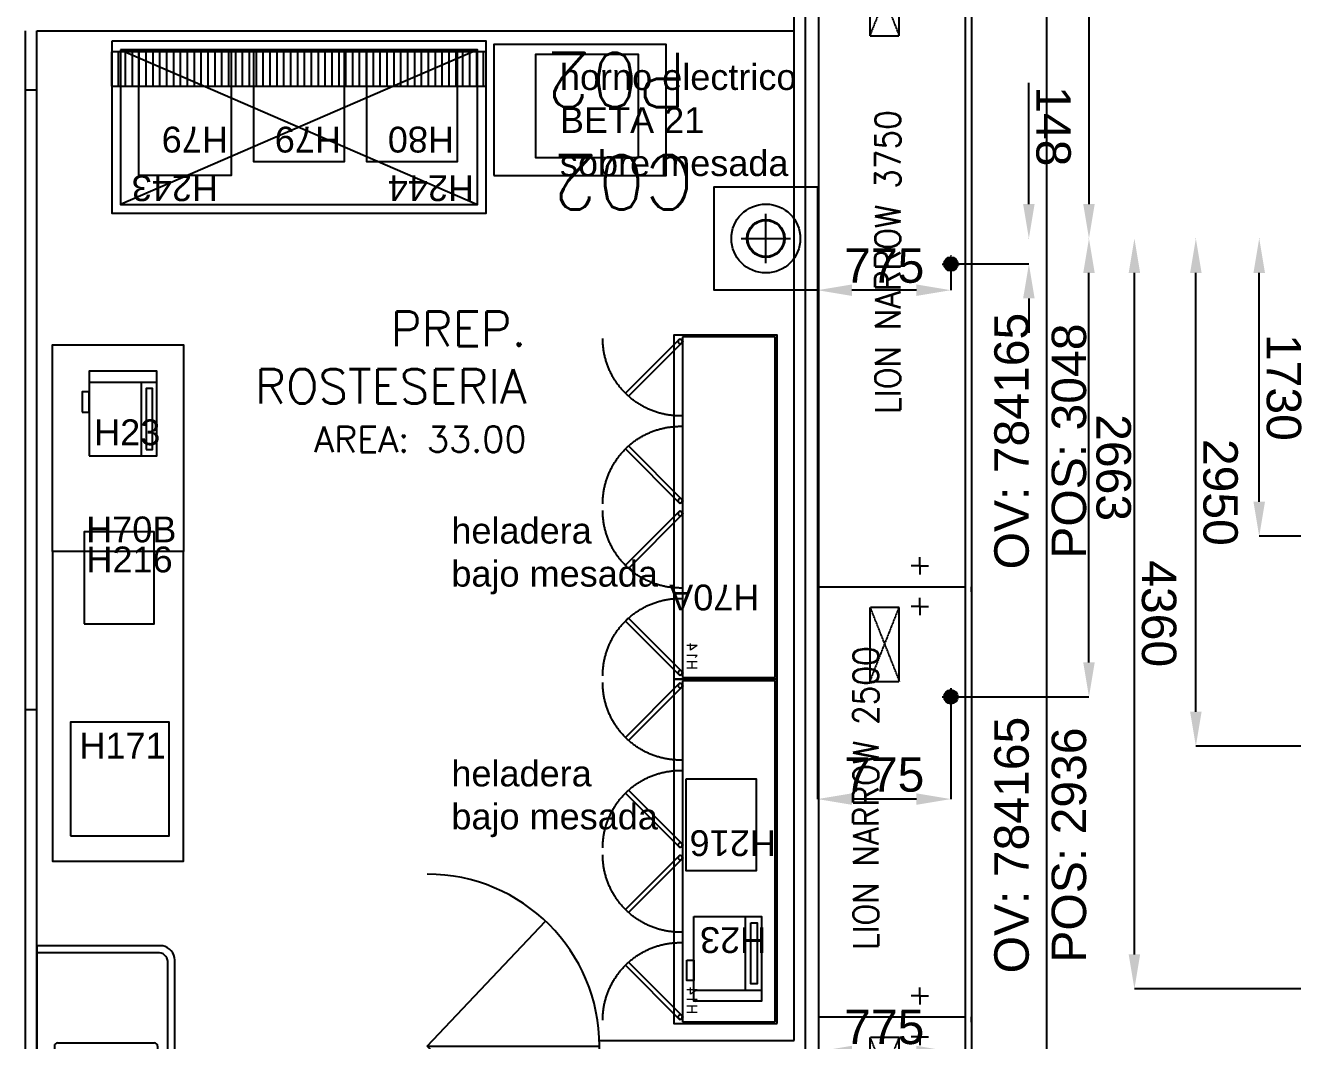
# Model space of a CAD drawing. Header units: millimetres. Extents: x 1478096 to 1808313, y 619971 to 762366.
# Drawn here: x 1781195 to 1788557, y 702986 to 708886 of the extents above; entities that cross this region are included whole.
import ezdxf
from ezdxf.enums import TextEntityAlignment as Align

# ---------------------------------------------------------------- set-up
doc = ezdxf.new("R2010")
doc.units = ezdxf.units.MM
doc.header["$LTSCALE"] = 10
for name, pattern in [('TRATTEGGIATA', [0.75, 0.5, -0.25]), ('TRATTEGGIATA2', [0.375, 0.25, -0.125]), ('xgrocery-x$0$HIDDEN', [9.525, 6.35, -3.175])]:
    doc.linetypes.add(name, pattern=pattern)
for name, color, linetype in [('COSTAN-EXH-COTAS', 7, 'Continuous'), ('COSTAN-EXH-Desagues', 1, 'Continuous'), ('COSTAN-EXH-NOMENCLATURAS', 7, 'Continuous'), ('DESAGUE MAQUINA', 3, 'Continuous'), ('DESAGUE PISO', 7, 'TRATTEGGIATA'), ('GABINETE', 1, 'Continuous'), ('LATERALES', 3, 'Continuous'), ('QUADRO_ELETTRICO', 8, 'Continuous'), ('TESTI20', 3, 'Continuous'), ('ZZCOSTAN-CAM-NOMENCLATURAS', 7, 'Continuous'), ('ZZZZ0_Estructura', 251, 'Continuous'), ('ZZZZDC-ARQ-EQUIP. PREP.', 30, 'Continuous'), ('ZZZZDC-ARQ-PAINEL CAMARA', 151, 'Continuous'), ('ZZZZDC-ARQ-PUERTAS CAMARAS', 141, 'Continuous'), ('ZZZZDC-ARQ-TEXTOS', 7, 'Continuous'), ('ZZZZRE-PLANTABASE(XREF)$0$RE-PLANTABASE(XREF)$1$ARQ-REJILLAS', 6, 'Continuous'), ('ZZZZRE-PLANTABASE(XREF)$0$RE-PLANTABASE(XREF)$1$COMESTIBLES0-EQUIP-TXT', 7, 'Continuous'), ('ZZZZRE-PLANTABASE(XREF)$0$RE-PLANTABASE(XREF)$1$EQUIP-TRASTIENDAS', 6, 'Continuous'), ('ZZZZxgrocery-x$0$A-EQPM-GROC', 7, 'Continuous')]:
    doc.layers.add(name, color=color, linetype=linetype)
doc.layers.add('ZZZZDefpoints', color=7, linetype='Continuous', plot=False)
doc.styles.add('costan', font='ARIAL.TTF')
doc.styles.add('RE-PLANTABASE(XREF)$0$RE-PLANTABASE(XREF)$1$ARIAL', font='ARIAL.TTF')
doc.styles.add('RE-PLANTABASE(XREF)$1$ARIAL', font='ARIAL.TTF')
doc.styles.add('Romans-100', font='romans')
doc.styles.get("Standard").update_dxf_attribs({"font": 'ARIAL.TTF'})
doc.styles.add('TESTI15', font='romans.shx', dxfattribs={"width": 0.9, "height": 1.5})
doc.styles.add('xgrocery-x$0$Standard', font='SIMPLEX.SHX')
doc.dimstyles.new('COSTAN-DESAGUES', dxfattribs={"dimtxt": 200, "dimasz": 200, "dimexe": 0, "dimexo": 0, "dimgap": 40, "dimtad": 1, "dimdec": 0, "dimzin": 0, "dimdsep": 46, "dimtxsty": 'costan', "dimblk1": 'ARCHTICK', "dimblk2": 'ARCHTICK', "dimcen": 0, "dimclrd": 256, "dimclre": 256, "dimclrt": 256, "dimadec": 0, "dimazin": 0, "dimtfac": 1, "dimtdec": 0, "dimtofl": 0, "dimtmove": 0, "dimatfit": 3, "dimfxl": 0, "dimtolj": 1, "dimtzin": 0, "dimarcsym": 0})
doc.dimstyles.new('COSTAN-MM-100', dxfattribs={"dimtxt": 200, "dimasz": 200, "dimexe": 0, "dimexo": 0, "dimgap": 40, "dimtad": 1, "dimdec": 0, "dimzin": 0, "dimdsep": 46, "dimtxsty": 'costan', "dimblk1": 'ARCHTICK', "dimblk2": 'ARCHTICK', "dimcen": 0, "dimclrd": 256, "dimclre": 256, "dimclrt": 256, "dimadec": 0, "dimazin": 0, "dimtfac": 1, "dimtdec": 0, "dimtofl": 0, "dimtmove": 0, "dimatfit": 3, "dimfxl": 0, "dimtolj": 1, "dimtzin": 0, "dimarcsym": 0})

# ---------------------------------------------------------------- blocks, each defined once
blk = doc.blocks.new('ZZRE-PLANTABASE(XREF)$0$MESADA163')
for p, q in [((-0.07, 0.8), (-2.5396, 0.8)), ((-0.09, 0.76), (-2.5196, 0.76)), ((-2.6223, 0.73), (-2.6223, 0)), ((-2.5823, 0.71), (-2.5823, 0)), ((-2.0596, 0.12), (-2.0596, 0.68)), ((-2.0396, 0.7), (-1.5796, 0.7)), ((-1.5596, 0.12), (-1.5596, 0.68)), ((-1.5396, 0.7), (-1.0796, 0.7)), ((-1.05, 0.12), (-1.05, 0.68)), ((-1.03, 0.7), (-0.57, 0.7)), ((-0.55, 0.12), (-0.55, 0.68)), ((-0.04, 0), (-0.04, 0.7179)), ((-1.1927, 0.1532), (-1.1927, -0.0236)), ((-0.3476, -0.0534), (-0.3476, 0.1924)), ((-2.0396, 0.1), (-1.5796, 0.1)), ((-1.0796, 0.1), (-1.5396, 0.1)), ((-1.03, 0.1), (-0.57, 0.1)), ((-0.4198, 0.1346), (-0.2799, 0.1346)), ((0, 0), (-2.6223, 0))]:
    blk.add_line(p, q)
at = {"ltscale": 200}
blk.add_line((0, 0.73), (0, 0), dxfattribs=at)
for points in [[(-1.4223, 0.1532), (-1.652, 0.1532), (-1.652, -0.0236), (-1.4223, -0.0236)], [(-0.963, 0.1532), (-1.4223, 0.1532), (-1.4223, -0.0236), (-0.963, -0.0236)]]:
    blk.add_lwpolyline(points, close=True)
for centre, radius in [((-1.8096, 0.4), 0.0222), ((-1.3096, 0.4), 0.0222), ((-0.8, 0.4), 0.0222), ((-1.5371, 0.0648), 0.0603), ((-1.3075, 0.0648), 0.0603), ((-1.0778, 0.0648), 0.0603)]:
    blk.add_circle(centre, radius)
for centre, radius, start, end in [((-2.536, 0.7118), 0.0882, 92.35329, 168.13873), ((-2.5256, 0.7032), 0.0571, 83.93825, 173.20345), ((-0.086, 0.714), 0.0462, 355.08464, 94.91627), ((-0.074, 0.726), 0.0742, 3.12681, 86.8741), ((-2.0396, 0.68), 0.02, 90.00045, 180.00045), ((-1.5796, 0.68), 0.02, 0.00045, 90.00045), ((-1.5659, 0.6937), 0.0063, 0.00045, 90.00045), ((-1.5396, 0.68), 0.02, 90.00045, 180.00045), ((-1.5533, 0.6937), 0.0063, 90.00045, 180.00045), ((-1.07, 0.68), 0.02, 0.00045, 90.00045), ((-1.03, 0.68), 0.02, 90.00045, 180.00045), ((-0.57, 0.68), 0.02, 0.00045, 90.00045), ((-2.0396, 0.12), 0.02, 180.00045, 270.00045), ((-1.5796, 0.12), 0.02, 270.00045, 0.00045), ((-1.5396, 0.12), 0.02, 180.00045, 270.00045), ((-1.07, 0.12), 0.02, 270.00045, 0.00045), ((-1.03, 0.12), 0.02, 180.00045, 270.00045), ((-0.57, 0.12), 0.02, 270.00045, 0.00045)]:
    blk.add_arc(centre, radius, start, end)
blk = doc.blocks.new('ZZRE-PLANTABASE(XREF)$0$LJ-PLANTA BASE(XREF)$0$SE-COME$0$LR-COME$0$B26')
for p, q in [((-0.1818, -0.394), (-0.1818, 0)), ((-0.1818, -0.0925), (0.2455, -0.0925))]:
    blk.add_line(p, q)
for points in [[(0.2455, -0.394), (0.2455, 0), (-0.2455, 0), (-0.2455, -0.394)], [(0.2097, -0.0633), (0.2097, -0.0252), (-0.146, -0.0252), (-0.146, -0.0633)], [(-0.008, -0.4337), (-0.008, -0.394), (-0.1255, -0.394), (-0.1255, -0.4337)]]:
    blk.add_lwpolyline(points, close=True)
blk = doc.blocks.new('ZZxgrocery-x$0$H14-MOSTRADOR_REFRIGERADO_0.60X2.00')
for p, q in [((-0.99, -0.01), (0.99, -0.01)), ((-0.99, -0.55), (-0.99, -0.01)), ((0.99, -0.01), (0.99, -0.55)), ((0.99, -0.55), (-0.99, -0.55))]:
    blk.add_line(p, q)
blk.add_lwpolyline([(-1, 0), (1, 0), (1, -0.6), (-1, -0.6)], close=True)
at = {"linetype": 'xgrocery-x$0$HIDDEN'}
for points in [[(-0.9802, -0.5625), (-0.662, -0.8807), (-0.6443, -0.863), (-0.9625, -0.5448)], [(-0.338, -0.8807), (-0.0198, -0.5625), (-0.0375, -0.5448), (-0.3557, -0.863)], [(0.0198, -0.5625), (0.338, -0.8807), (0.3557, -0.863), (0.0375, -0.5448)], [(0.662, -0.8807), (0.9802, -0.5625), (0.9625, -0.5448), (0.6443, -0.863)]]:
    blk.add_lwpolyline(points, close=True, dxfattribs=at)
for centre in [(-0.9625, -0.5625), (-0.0375, -0.5625), (0.0375, -0.5625), (0.9625, -0.5625)]:
    blk.add_circle(centre, 0.0125)
for centre, start, end in [((-0.9802, -0.5625), 270, 1.59175), ((-0.0198, -0.5625), 178.40825, 270), ((0.0198, -0.5625), 270, 1.59175), ((0.9802, -0.5625), 178.40825, 270)]:
    blk.add_arc(centre, 0.45, start, end, dxfattribs=at)
at = {"layer": 'ZZZZDefpoints', "insert": (-0.9459, -0.4636), "char_height": 0.06, "attachment_point": 1, "line_spacing_factor": 0.992596, "style": 'xgrocery-x$0$Standard'}
blk.add_mtext('H14', dxfattribs=at)
blk = doc.blocks.new('ZZRE-PLANTABASE(XREF)$0$RE-PLANTABASE(XREF)$0$LJ-PLANTA BASE(XREF)$0$SE-COME$0$LR-COME$0$B26')
for p, q in [((-0.1818, -0.394), (-0.1818, 0)), ((-0.1818, -0.0925), (0.2455, -0.0925))]:
    blk.add_line(p, q)
for points in [[(0.2455, -0.394), (0.2455, 0), (-0.2455, 0), (-0.2455, -0.394)], [(0.2097, -0.0633), (0.2097, -0.0252), (-0.146, -0.0252), (-0.146, -0.0633)], [(-0.008, -0.4337), (-0.008, -0.394), (-0.1255, -0.394), (-0.1255, -0.4337)]]:
    blk.add_lwpolyline(points, close=True)
blk = doc.blocks.new('ZZA$C73B3400C')
at = {"layer": 'ZZZZDC-ARQ-PUERTAS CAMARAS'}
for p, q in [((0.2865, 0.2993), (1, 1)), ((0.6323, 0), (0.6323, 1)), ((0.6323, 1), (0.8323, 1)), ((0.6323, 0.9869), (0.8323, 0.9869)), ((0.8323, 1), (0.8323, 0)), ((1, 1), (1.7278, 0.3142)), ((1, 1), (1, 0)), ((0.6323, 0.9469), (0.8323, 0.9469)), ((0.6323, 0.9069), (0.8323, 0.9069)), ((0.6323, 0.8669), (0.8323, 0.8669)), ((0.6323, 0.8269), (0.8323, 0.8269)), ((0.6323, 0.7869), (0.8323, 0.7869)), ((0.6323, 0.7469), (0.8323, 0.7469)), ((0.6323, 0.7069), (0.8323, 0.7069)), ((0.6323, 0.6669), (0.8323, 0.6669)), ((0.6323, 0.6269), (0.8323, 0.6269)), ((0.6323, 0.5869), (0.8323, 0.5869)), ((0.6323, 0.5469), (0.8323, 0.5469)), ((0.6323, 0.5069), (0.8323, 0.5069)), ((0.6323, 0.4669), (0.8323, 0.4669)), ((0.6323, 0.4269), (0.8323, 0.4269)), ((0.6323, 0.3869), (0.8323, 0.3869)), ((0.6323, 0.3469), (0.8323, 0.3469)), ((0.6323, 0.3069), (0.8323, 0.3069)), ((0.6323, 0.2669), (0.8323, 0.2669)), ((0.6323, 0.2269), (0.8323, 0.2269)), ((0.6323, 0.1869), (0.8323, 0.1869)), ((0.6323, 0.1469), (0.8323, 0.1469)), ((0.6323, 0.1069), (0.8323, 0.1069)), ((0.6323, 0.0669), (0.8323, 0.0669)), ((0.6323, 0.0269), (0.8323, 0.0269)), ((0.8323, 0), (0.6323, 0))]:
    blk.add_line(p, q, dxfattribs=at)
blk.add_arc((1, 1), 1, 180, 0, dxfattribs=at)
blk = doc.blocks.new('LI_TL1_N_375')
at = {"layer": 'DESAGUE MAQUINA'}
for p, q in [((121.7, -590), (121.7, -540)), ((3635, -590), (3635, -540)), ((121.7, -590), (71.7, -590)), ((121.7, -590), (121.7, -640)), ((121.7, -590), (171.7, -590)), ((3635, -590), (3585, -590)), ((3635, -590), (3635, -640)), ((3635, -590), (3685, -590))]:
    blk.add_line(p, q, dxfattribs=at)
at = {"layer": 'DESAGUE PISO'}
for p, q in [((1875, -720), (1875, -820)), ((1925, -770), (1825, -770))]:
    blk.add_line(p, q, dxfattribs=at)
at = {"layer": 'GABINETE'}
for p, q in [((3750, 0), (0, 0)), ((0, 0), (0, -855)), ((0, -855), (3750, -855)), ((2500, -890), (0, -890))]:
    blk.add_line(p, q, dxfattribs=at)
at = {"layer": 'LATERALES', "color": 3, "linetype": 'ByBlock'}
blk.add_line((3750, -890), (0, -890), dxfattribs=at)
at = {"layer": 'LATERALES'}
blk.add_line((3720, -890), (3750, -890), dxfattribs=at)
at = {"layer": 'QUADRO_ELETTRICO', "linetype": 'TRATTEGGIATA2'}
for p, q in [((3200, -300), (3630, -300)), ((3200, -300), (3630, -470)), ((3630, -300), (3200, -470)), ((3200, -300), (3200, -470)), ((3630, -470), (3630, -300)), ((3200, -470), (3630, -470))]:
    blk.add_line(p, q, dxfattribs=at)
at = {"layer": 'TESTI20', "style": 'TESTI15', "width": 0.9}
blk.add_text('LION NARROW 3750', height=147.999, dxfattribs=at).set_placement((1886.9, -403.1), align=Align.MIDDLE)
blk = doc.blocks.new('LI_TL1_N_250')
at = {"layer": 'DESAGUE MAQUINA'}
for p, q in [((121.7, -590), (121.7, -540)), ((2385, -590), (2385, -540)), ((121.7, -590), (71.7, -590)), ((121.7, -590), (121.7, -640)), ((121.7, -590), (171.7, -590)), ((2385, -590), (2335, -590)), ((2385, -590), (2385, -640)), ((2385, -590), (2435, -590))]:
    blk.add_line(p, q, dxfattribs=at)
at = {"layer": 'DESAGUE PISO'}
for p, q in [((1860, -720), (1860, -820)), ((1910, -770), (1810, -770))]:
    blk.add_line(p, q, dxfattribs=at)
at = {"layer": 'GABINETE'}
for p, q in [((2500, 0), (0, 0)), ((0, 0), (0, -855)), ((0, -855), (2500, -855)), ((2500, -890), (0, -890))]:
    blk.add_line(p, q, dxfattribs=at)
at = {"layer": 'LATERALES'}
for p, q in [((2500, -890), (0, -890)), ((2470, -890), (2500, -890))]:
    blk.add_line(p, q, dxfattribs=at)
at = {"layer": 'QUADRO_ELETTRICO', "linetype": 'TRATTEGGIATA2'}
for p, q in [((1950, -300), (2380, -300)), ((1950, -300), (2380, -470)), ((2380, -300), (1950, -470)), ((1950, -300), (1950, -470)), ((2380, -470), (2380, -300)), ((1950, -470), (2380, -470))]:
    blk.add_line(p, q, dxfattribs=at)
at = {"layer": 'TESTI20', "style": 'TESTI15', "width": 0.9}
blk.add_text('LION NARROW 2500', height=147.999, dxfattribs=at).set_placement((1271.4, -276.1), align=Align.MIDDLE)
blk = doc.blocks.new('*D432')
at = {"layer": 'COSTAN-EXH-COTAS', "lineweight": -2, "transparency": 16777216}
for p, q in [((1786674.5, 720654.1), (1787128.6, 720654.1)), ((1787128.6, 700794.1), (1787128.6, 720454.1)), ((1786691.9, 700594.1), (1787128.6, 700594.1))]:
    blk.add_line(p, q, dxfattribs=at)
at = {"layer": 'COSTAN-EXH-COTAS', "transparency": 16777216}
for points in [[(1787095.3, 720454.1), (1787162, 720454.1), (1787128.6, 720654.1)], [(1787095.3, 700794.1), (1787162, 700794.1), (1787128.6, 700594.1)]]:
    blk.add_solid(points, dxfattribs=at)
at = {"layer": 'Defpoints', "color": 0, "transparency": 16777216}
for p in [(1786674.5, 720654.1), (1787128.6, 720654.1), (1786691.9, 700594.1)]:
    blk.add_point(p, dxfattribs=at)
at = {"layer": 'COSTAN-EXH-COTAS', "transparency": 16777216, "insert": (1786986.5, 710624.1), "char_height": 200, "attachment_point": 5, "rotation": 90, "style": 'costan'}
blk.add_mtext('\\A1;20060', dxfattribs=at)
blk = doc.blocks.new('_ARCHTICK')
at = {"color": 0, "linetype": 'ByBlock', "const_width": 0.15}
blk.add_lwpolyline([(-0.5, -0.5), (0.5, 0.5)], dxfattribs=at)
blk = doc.blocks.new('*D334')
at = {"layer": 'COSTAN-EXH-Desagues', "lineweight": -2, "transparency": 16777216}
for p, q in [((1786371.9, 702923), (1785996.9, 702923)), ((1786571.9, 702484.1), (1786571.9, 702923))]:
    blk.add_line(p, q, dxfattribs=at)
at = {"layer": 'COSTAN-EXH-Desagues', "transparency": 16777216}
for points in [[(1785996.9, 702956.4), (1785996.9, 702889.7), (1785796.9, 702923)], [(1786371.9, 702956.4), (1786371.9, 702889.7), (1786571.9, 702923)]]:
    blk.add_solid(points, dxfattribs=at)
at = {"layer": 'Defpoints', "color": 0, "transparency": 16777216}
for p in [(1785796.9, 702923, 0), (1785796.9, 702923), (1786571.9, 702484.1)]:
    blk.add_point(p, dxfattribs=at)
at = {"layer": 'COSTAN-EXH-Desagues', "transparency": 16777216, "insert": (1786184.4, 703064.7), "char_height": 200, "attachment_point": 5, "style": 'costan'}
blk.add_mtext('\\A1;775', dxfattribs=at)
blk = doc.blocks.new('COSTAN-REFERENCIA DE DESAGÜES')
at = {"layer": 'COSTAN-EXH-Desagues'}
blk.add_hatch(color=256, dxfattribs=at).paths.add_polyline_path([(40, 0, 1), (-40, 0, 1)])
blk.add_circle((0, 0), 40, dxfattribs=at)
blk = doc.blocks.new('*D336')
at = {"layer": 'COSTAN-EXH-Desagues', "lineweight": -2, "transparency": 16777216}
for p, q in [((1787373.7, 707647.5), (1787373.7, 707647.5)), ((1787373.8, 705184.1), (1787373.7, 707447.5)), ((1786571.9, 704984.1), (1787373.8, 704984.1))]:
    blk.add_line(p, q, dxfattribs=at)
at = {"layer": 'COSTAN-EXH-Desagues', "transparency": 16777216}
for points in [[(1787407.1, 707447.5), (1787340.4, 707447.5), (1787373.7, 707647.5)], [(1787407.1, 705184.1), (1787340.4, 705184.1), (1787373.8, 704984.1)]]:
    blk.add_solid(points, dxfattribs=at)
at = {"layer": 'Defpoints', "color": 0, "transparency": 16777216}
for p in [(1787373.7, 707647.5), (1787373.7, 707647.5), (1786571.9, 704984.1)]:
    blk.add_point(p, dxfattribs=at)
at = {"layer": 'COSTAN-EXH-Desagues', "transparency": 16777216, "insert": (1787515.9, 706315.8), "char_height": 200, "attachment_point": 5, "rotation": 270.00021, "style": 'costan'}
blk.add_mtext('\\A1;2663', dxfattribs=at)
blk = doc.blocks.new('*D337')
at = {"layer": 'COSTAN-EXH-Desagues', "lineweight": -2, "transparency": 16777216}
for p, q in [((1786571.9, 707499.1), (1786571.9, 707346.9)), ((1786371.9, 707346.9), (1785996.9, 707346.9))]:
    blk.add_line(p, q, dxfattribs=at)
at = {"layer": 'COSTAN-EXH-Desagues', "transparency": 16777216}
for points in [[(1785996.9, 707380.3), (1785996.9, 707313.6), (1785796.9, 707346.9)], [(1786371.9, 707380.3), (1786371.9, 707313.6), (1786571.9, 707346.9)]]:
    blk.add_solid(points, dxfattribs=at)
at = {"layer": 'Defpoints', "color": 0, "transparency": 16777216}
for p in [(1786571.9, 707499.1), (1785796.9, 707346.9), (1785796.9, 707346.9)]:
    blk.add_point(p, dxfattribs=at)
at = {"layer": 'COSTAN-EXH-Desagues', "transparency": 16777216, "insert": (1786184.4, 707488.6), "char_height": 200, "attachment_point": 5, "style": 'costan'}
blk.add_mtext('\\A1;775', dxfattribs=at)
blk = doc.blocks.new('*D338')
at = {"layer": 'COSTAN-EXH-Desagues', "lineweight": -2, "transparency": 16777216}
for p, q in [((1787024.7, 707847.5), (1787024.7, 708550.9)), ((1787024.7, 707647.5), (1787024.7, 707647.5)), ((1786571.9, 707499.1), (1787024.7, 707499.1)), ((1787024.7, 707299.1), (1787024.7, 707099.1))]:
    blk.add_line(p, q, dxfattribs=at)
at = {"layer": 'COSTAN-EXH-Desagues', "transparency": 16777216}
for points in [[(1787058, 707847.5), (1786991.3, 707847.5), (1787024.7, 707647.5)], [(1787058, 707299.1), (1786991.3, 707299.1), (1787024.7, 707499.1)]]:
    blk.add_solid(points, dxfattribs=at)
at = {"layer": 'Defpoints', "color": 0, "transparency": 16777216}
for p in [(1787024.7, 707647.5), (1787024.7, 707647.5), (1786571.9, 707499.1)]:
    blk.add_point(p, dxfattribs=at)
at = {"layer": 'COSTAN-EXH-Desagues', "transparency": 16777216, "insert": (1787166.8, 708299.2), "char_height": 200, "attachment_point": 5, "rotation": 270.00021, "style": 'costan'}
blk.add_mtext('\\A1;148', dxfattribs=at)
blk = doc.blocks.new('*D340')
at = {"layer": 'COSTAN-EXH-Desagues', "lineweight": -2, "transparency": 16777216}
for p, q in [((1786571.9, 711249.1), (1787373.7, 711249.1)), ((1787373.7, 711049.1), (1787373.7, 707847.5)), ((1787373.7, 707647.5), (1787373.7, 707647.5))]:
    blk.add_line(p, q, dxfattribs=at)
at = {"layer": 'COSTAN-EXH-Desagues', "transparency": 16777216}
for points in [[(1787407.1, 711049.1), (1787340.4, 711049.1), (1787373.7, 711249.1)], [(1787407.1, 707847.5), (1787340.4, 707847.5), (1787373.7, 707647.5)]]:
    blk.add_solid(points, dxfattribs=at)
at = {"layer": 'Defpoints', "color": 0, "transparency": 16777216}
for p in [(1786571.9, 711249.1), (1787373.7, 707647.5), (1787373.7, 707647.5)]:
    blk.add_point(p, dxfattribs=at)
at = {"layer": 'COSTAN-EXH-Desagues', "transparency": 16777216, "insert": (1787515.9, 709448.3), "char_height": 200, "attachment_point": 5, "rotation": 270.00021, "style": 'costan'}
blk.add_mtext('\\A1;3602', dxfattribs=at)
blk = doc.blocks.new('*D399')
at = {"layer": 'COSTAN-EXH-Desagues', "lineweight": -2, "transparency": 16777216}
for p, q in [((1788362.8, 707647.5), (1788362.8, 707647.5)), ((1788362.8, 706117.2), (1788362.8, 707447.5)), ((1792139.3, 705917.2), (1788362.8, 705917.2))]:
    blk.add_line(p, q, dxfattribs=at)
at = {"layer": 'COSTAN-EXH-Desagues', "transparency": 16777216}
for points in [[(1788396.2, 707447.5), (1788329.5, 707447.5), (1788362.8, 707647.5)], [(1788396.2, 706117.2), (1788329.5, 706117.2), (1788362.8, 705917.2)]]:
    blk.add_solid(points, dxfattribs=at)
at = {"layer": 'Defpoints', "color": 0, "transparency": 16777216}
for p in [(1788362.8, 707647.5), (1788362.8, 707647.5), (1792139.3, 705917.2, 112421.9)]:
    blk.add_point(p, dxfattribs=at)
at = {"layer": 'COSTAN-EXH-Desagues', "transparency": 16777216, "insert": (1788505, 706782.3), "char_height": 200, "attachment_point": 5, "rotation": 270.00021, "style": 'costan'}
blk.add_mtext('\\A1;1730', dxfattribs=at)
blk = doc.blocks.new('*D401')
at = {"layer": 'COSTAN-EXH-Desagues', "lineweight": -2, "transparency": 16777216}
for p, q in [((1787994.7, 707647.5), (1787994.7, 707647.5)), ((1787994.7, 704897.2), (1787994.7, 707447.5)), ((1790444.3, 704697.2), (1787994.7, 704697.2))]:
    blk.add_line(p, q, dxfattribs=at)
at = {"layer": 'COSTAN-EXH-Desagues', "transparency": 16777216}
for points in [[(1788028, 707447.5), (1787961.4, 707447.5), (1787994.7, 707647.5)], [(1788028.1, 704897.2), (1787961.4, 704897.2), (1787994.7, 704697.2)]]:
    blk.add_solid(points, dxfattribs=at)
at = {"layer": 'Defpoints', "color": 0, "transparency": 16777216}
for p in [(1787994.7, 707647.5), (1787994.7, 707647.5), (1790444.3, 704697.2, 112421.9)]:
    blk.add_point(p, dxfattribs=at)
at = {"layer": 'COSTAN-EXH-Desagues', "transparency": 16777216, "insert": (1788136.8, 706172.3), "char_height": 200, "attachment_point": 5, "rotation": 270.00021, "style": 'costan'}
blk.add_mtext('\\A1;2950', dxfattribs=at)
blk = doc.blocks.new('*D403')
at = {"layer": 'COSTAN-EXH-Desagues', "lineweight": -2, "transparency": 16777216}
for p, q in [((1787637.7, 703487.2), (1787637.7, 707447.5)), ((1791749.3, 703287.2), (1787637.7, 703287.2))]:
    blk.add_line(p, q, dxfattribs=at)
at = {"layer": 'COSTAN-EXH-Desagues', "transparency": 16777216}
for points in [[(1787671.1, 707447.5), (1787604.4, 707447.5), (1787637.7, 707647.5)], [(1787671.1, 703487.2), (1787604.4, 703487.2), (1787637.7, 703287.2)]]:
    blk.add_solid(points, dxfattribs=at)
at = {"layer": 'Defpoints', "color": 0, "transparency": 16777216}
for p in [(1787637.7, 707647.5), (1787637.7, 707647.5), (1791749.3, 703287.2, 112421.9)]:
    blk.add_point(p, dxfattribs=at)
at = {"layer": 'COSTAN-EXH-Desagues', "transparency": 16777216, "insert": (1787779.9, 705467.3), "char_height": 200, "attachment_point": 5, "rotation": 270.00021, "style": 'costan'}
blk.add_mtext('\\A1;4360', dxfattribs=at)
blk = doc.blocks.new('*D407')
at = {"layer": 'COSTAN-EXH-Desagues', "lineweight": -2, "transparency": 16777216}
for p, q in [((1786571.9, 704984.1), (1786571.9, 704389.9)), ((1786371.9, 704389.9), (1785996.9, 704389.9))]:
    blk.add_line(p, q, dxfattribs=at)
at = {"layer": 'COSTAN-EXH-Desagues', "transparency": 16777216}
for points in [[(1785996.9, 704423.2), (1785996.9, 704356.6), (1785796.9, 704389.9)], [(1786371.9, 704423.2), (1786371.9, 704356.6), (1786571.9, 704389.9)]]:
    blk.add_solid(points, dxfattribs=at)
at = {"layer": 'Defpoints', "color": 0, "transparency": 16777216}
for p in [(1786571.9, 704984.1), (1785796.9, 704389.9), (1785796.9, 704389.9)]:
    blk.add_point(p, dxfattribs=at)
at = {"layer": 'COSTAN-EXH-Desagues', "transparency": 16777216, "insert": (1786184.4, 704531.6), "char_height": 200, "attachment_point": 5, "style": 'costan'}
blk.add_mtext('\\A1;775', dxfattribs=at)

msp = doc.modelspace()

# ---------------------------------------------------------------- hatches: boundary and pattern name
at = {"layer": 'ZZZZ0_Estructura'}
h = msp.add_hatch(dxfattribs=at)
h.set_pattern_fill('ANSI31', color=256, scale=2, angle=-180, style=0)
h.set_pattern_definition([(225, (3334951.955, 1244053.1725), (4.49012806, -4.49012806), [])])
h.paths.add_polyline_path([(1785386.885, 707647.479, 1), (1785606.885, 707647.479, 1)])
h.paths.add_polyline_path([(1785391.685, 707647.479, 1), (1785602.085, 707647.479, 1)], flags=16)
at = {"layer": 'ZZZZRE-PLANTABASE(XREF)$0$RE-PLANTABASE(XREF)$1$ARQ-REJILLAS'}
h = msp.add_hatch(dxfattribs=at)
h.set_pattern_fill('_USER', color=256, scale=40, angle=990, style=0, pattern_type=0)
h.set_pattern_definition([(270, (1781697.206, 708731.887), (-40, -8e-14), [])])
h.paths.add_polyline_path([(1781697.206, 708731.887), (1781697.206, 708531.887), (1783871.938, 708531.887), (1783871.938, 708731.887)])

# ---------------------------------------------------------------- linework, layer by layer
at = {"layer": 'COSTAN-EXH-Desagues'}
for p, q in [((1785796.885, 707346.922), (1785796.885, 704389.884)), ((1785796.885, 704602.035), (1785796.885, 704602.035))]:
    msp.add_line(p, q, dxfattribs=at)
at = {"layer": 'ZZZZ0_Estructura'}
for p, q in [((1785496.885, 707503.788, -0.001), (1785496.885, 707791.169, -0.001)), ((1785353.194, 707647.479, -0.001), (1785640.576, 707647.479, -0.001))]:
    msp.add_line(p, q, dxfattribs=at)
at = {"layer": 'ZZZZ0_Estructura', "elevation": 0.035}
msp.add_lwpolyline([(1785796.885, 707346.922), (1785196.885, 707346.922), (1785196.885, 707946.922), (1785796.885, 707946.922)], close=True, dxfattribs=at)
at = {"layer": 'ZZZZ0_Estructura'}
for centre, radius in [((1785496.885, 707646.922, 0.035), 200), ((1785496.885, 707647.479, -0.001), 110), ((1785496.885, 707647.479, -0.001), 105.2)]:
    msp.add_circle(centre, radius, dxfattribs=at)
at = {"layer": 'ZZZZDC-ARQ-EQUIP. PREP.'}
msp.add_lwpolyline([(1785034.527, 704508.028), (1785440.863, 704508.028), (1785440.863, 703972.833), (1785034.527, 703972.833)], close=True, dxfattribs=at)
at = {"layer": 'ZZZZDC-ARQ-PAINEL CAMARA'}
for p, q in [((1785726.867, 702921.178), (1785726.868, 724404.313)), ((1785661.867, 702986.178), (1785661.868, 721725.285)), ((1781195.187, 699952), (1781195.19, 708853.368)), ((1781261.871, 699952), (1781261.875, 708853.368)), ((1781261.874, 708853.368), (1785661.867, 708853.366)), ((1781261.875, 708509.315), (1781196.867, 708509.315)), ((1781196.867, 704909.315), (1781196.867, 707209.315)), ((1781196.865, 705409.315), (1781196.867, 705409.315)), ((1781196.865, 705309.315), (1781196.867, 705309.315)), ((1781261.867, 704909.315), (1781261.867, 705309.315)), ((1781261.867, 704909.315), (1781196.867, 704909.315)), ((1784530.17, 702986.178), (1785661.867, 702986.178))]:
    msp.add_line(p, q, dxfattribs=at)
at = {"layer": 'ZZZZRE-PLANTABASE(XREF)$0$RE-PLANTABASE(XREF)$1$ARQ-REJILLAS'}
msp.add_lwpolyline([(1781697.206, 708731.887), (1781697.206, 708531.887), (1783871.938, 708531.887), (1783871.938, 708731.887)], close=True, dxfattribs=at)
at = {"layer": 'ZZZZRE-PLANTABASE(XREF)$0$RE-PLANTABASE(XREF)$1$EQUIP-TRASTIENDAS'}
for p, q in [((1783821.938, 708744.318, 0), (1781747.206, 707844.318, 0)), ((1781747.206, 708744.318, 0), (1783821.938, 707844.318, 0))]:
    msp.add_line(p, q, dxfattribs=at)
for points in [[(1781697.206, 708794.318), (1781697.206, 707794.318), (1783871.938, 707794.318), (1783871.938, 708794.318)], [(1781747.206, 708744.318), (1781747.206, 707844.318), (1783821.938, 707844.318), (1783821.938, 708744.318)], [(1781851.656, 708744.318), (1781851.656, 708015.318), (1782392.656, 708015.318), (1782392.656, 708744.318)], [(1782519.572, 708744.318), (1782519.572, 708094.318), (1783049.572, 708094.318), (1783049.572, 708744.318)], [(1783176.488, 708744.318), (1783176.488, 708094.318), (1783706.488, 708094.318), (1783706.488, 708744.318)], [(1781352.347, 705828.949), (1781352.347, 707028.949), (1782114.347, 707028.949), (1782114.347, 705828.949)], [(1781537.659, 705408.305), (1781943.995, 705408.305), (1781943.995, 705943.499), (1781537.659, 705943.499)]]:
    msp.add_lwpolyline(points, close=True, dxfattribs=at)
at = {"layer": 'ZZZZRE-PLANTABASE(XREF)$0$RE-PLANTABASE(XREF)$1$EQUIP-TRASTIENDAS', "elevation": 0}
for points in [[(1783917.365, 708012.962), (1784917.365, 708012.962), (1784917.365, 708774.962), (1783917.365, 708774.962)], [(1784757.779, 708116.997), (1784757.779, 708716.997), (1784157.779, 708716.997), (1784157.779, 708116.997)], [(1781352.347, 705828.949), (1781352.347, 704028.949), (1782114.347, 704028.949), (1782114.347, 705828.949)], [(1781457.95, 704176.446), (1782029.95, 704176.446), (1782029.95, 704836.446), (1781457.95, 704836.446)]]:
    msp.add_lwpolyline(points, close=True, dxfattribs=at)

# ---------------------------------------------------------------- block references
at = {"layer": 'COSTAN-EXH-Desagues'}
for p in [(1786571.883, 707499.07), (1786571.883, 704984.07)]:
    msp.add_blockref('COSTAN-REFERENCIA DE DESAGÜES', p, dxfattribs=at)
at = {"layer": 'ZZCOSTAN-CAM-NOMENCLATURAS', "rotation": 90}
for name, p in [('LI_TL1_N_375', (1785801.883, 705624.07)), ('LI_TL1_N_250', (1785801.883, 703124.07)), ('LI_TL1_N_250', (1785801.883, 700624.07))]:
    msp.add_blockref(name, p, dxfattribs=at)
at = {"layer": 'ZZZZDC-ARQ-EQUIP. PREP.', "extrusion": (0, 0, -1), "xscale": 1000, "yscale": 1000, "zscale": -1000, "rotation": 90}
msp.add_blockref('ZZRE-PLANTABASE(XREF)$0$LJ-PLANTA BASE(XREF)$0$SE-COME$0$LR-COME$0$B26', (-1785472.023, 703461.487), dxfattribs=at)
at = {"layer": 'ZZZZDC-ARQ-EQUIP. PREP.', "xscale": 1000, "yscale": 1000, "zscale": 1000, "rotation": 269.9999999999999}
msp.add_blockref('ZZRE-PLANTABASE(XREF)$0$MESADA163', (1781263.579, 700914.468), dxfattribs=at)
at = {"layer": 'ZZZZDC-ARQ-PUERTAS CAMARAS', "xscale": 1000, "yscale": 1000, "zscale": 1000, "rotation": 90}
msp.add_blockref('ZZA$C73B3400C', (1784530.17, 701953.679), dxfattribs=at)
at = {"layer": 'ZZZZRE-PLANTABASE(XREF)$0$RE-PLANTABASE(XREF)$1$EQUIP-TRASTIENDAS', "extrusion": (0, 0, -1), "xscale": -1000, "yscale": 1000, "zscale": -1000, "rotation": 90}
msp.add_blockref('ZZRE-PLANTABASE(XREF)$0$RE-PLANTABASE(XREF)$0$LJ-PLANTA BASE(XREF)$0$SE-COME$0$LR-COME$0$B26', (-1781959.684, 706630.188, 0), dxfattribs=at)
at = {"layer": 'ZZZZxgrocery-x$0$A-EQPM-GROC', "linetype": 'Continuous', "xscale": -1000, "yscale": 1000, "zscale": 1000, "rotation": 270}
for p in [(1785561.867, 706086.178), (1785561.867, 704086.178)]:
    msp.add_blockref('ZZxgrocery-x$0$H14-MOSTRADOR_REFRIGERADO_0.60X2.00', p, dxfattribs=at)

# ---------------------------------------------------------------- texts
at = {"layer": 'COSTAN-EXH-NOMENCLATURAS', "char_height": 200, "attachment_point": 5, "rotation": 90, "style": 'costan'}
for s, insert in [('OV: 784165\\PPOS: 3048', (1787091.978, 706469.998)), ('OV: 784165\\PPOS: 2936', (1787091.978, 704122.715))]:
    msp.add_mtext(s, dxfattribs=dict(at, insert=insert))
at = {"layer": 'ZZZZ0_Estructura', "char_height": 350, "attachment_point": 1, "rotation": 180.0000013, "style": 'Romans-100'}
for s, insert in [('{\\H0.9x;P02}', (1785037.883, 708410.183, 0)), ('{\\H0.9x;C02}', (1785077.077, 707816.376, -0.001))]:
    msp.add_mtext(s, dxfattribs=dict(at, insert=insert))
at = {"layer": 'ZZZZDC-ARQ-EQUIP. PREP.', "style": 'RE-PLANTABASE(XREF)$1$ARIAL'}
for s, p in [('H70A', (1785459.582, 705636.621)), ('H216', (1785554.964, 704208.937)), ('H23', (1785498.775, 703645.559))]:
    msp.add_text(s, height=150, rotation=180, dxfattribs=at).set_placement(p)
at = {"layer": 'ZZZZDC-ARQ-TEXTOS', "insert": (1784106.375, 707222.26), "char_height": 200, "width": 6614.96635, "attachment_point": 3}
msp.add_mtext('{\\Fromans|c0;PREP.\\PROSTESERIA\\P\\H0.75x;AREA: 33.00}', dxfattribs=at)
at = {"layer": 'ZZZZRE-PLANTABASE(XREF)$0$RE-PLANTABASE(XREF)$1$COMESTIBLES0-EQUIP-TXT', "style": 'RE-PLANTABASE(XREF)$0$RE-PLANTABASE(XREF)$1$ARIAL'}
for s, p in [('H79', (1782372.117, 708296.853, 0)), ('H79', (1783029.032, 708296.853, 0)), ('H80', (1783685.13, 708296.853, 0)), ('H243', (1782314.242, 708014.55, 0)), ('H244', (1783801.569, 708014.55, 0))]:
    msp.add_text(s, height=150, rotation=180, dxfattribs=at).set_placement(p)
for s, p in [('H23', (1781594.758, 706446.115, 0)), ('H70B', (1781548.593, 705881.825, 0)), ('H216', (1781549.978, 705707.395, 0)), ('H171', (1781509.34, 704625.173, 0))]:
    msp.add_text(s, height=150, dxfattribs=at).set_placement(p)
at = {"layer": 'ZZZZRE-PLANTABASE(XREF)$0$RE-PLANTABASE(XREF)$1$COMESTIBLES0-EQUIP-TXT', "char_height": 150, "width": 1569.49096, "attachment_point": 1, "style": 'RE-PLANTABASE(XREF)$0$RE-PLANTABASE(XREF)$1$ARIAL'}
for s, insert in [('horno electrico BETA 21\\Psobre mesada', (1784300.546, 708660.385)), ('heladera\\Pbajo mesada', (1783670.019, 706024.543)), ('heladera\\Pbajo mesada', (1783670.019, 704613.683))]:
    msp.add_mtext(s, dxfattribs=dict(at, insert=insert))

# ---------------------------------------------------------------- dimensions: what is measured, and where the dimension line sits
at = {"layer": 'COSTAN-EXH-COTAS'}
dim = msp.add_linear_dim(base=(1787128.642, 720654.07), p1=(1786691.883, 700594.07), p2=(1786674.508, 720654.07), angle=90, dimstyle='COSTAN-MM-100', dxfattribs=at)
dim.commit()
dim.dimension.update_dxf_attribs({"geometry": '*D432', "text_midpoint": (1786986.527, 710624.07)})
at = {"layer": 'COSTAN-EXH-Desagues'}
for base, p1, p2, picture, middle in [((1787373.741, 707647.475), (1786571.883, 711249.07), (1787373.741, 707647.475), '*D340', (1787515.918, 709448.275)), ((1787024.655, 707647.475), (1786571.883, 707499.07), (1787024.655, 707647.475), '*D338', (1787166.767, 708299.209)), ((1787373.741, 707647.475), (1786571.883, 704984.07), (1787373.741, 707647.475), '*D336', (1787515.929, 706315.775)), ((1787637.717, 707647.475), (1791749.307, 703287.233, 112421.869), (1787637.717, 707647.475), '*D403', (1787779.908, 705467.347)), ((1787994.714, 707647.475), (1790444.307, 704697.233, 112421.869), (1787994.714, 707647.475), '*D401', (1788136.834, 706172.35)), ((1788362.831, 707647.476), (1792139.307, 705917.233, 112421.869), (1788362.831, 707647.476), '*D399', (1788505.017, 706782.348))]:
    dim = msp.add_linear_dim(base=base, p1=p1, p2=p2, angle=90.0002105, dimstyle='COSTAN-DESAGUES', dxfattribs=at)
    dim.commit()
    dim.dimension.update_dxf_attribs({"geometry": picture, "text_midpoint": middle})
for base, p1, p2, picture, middle in [((1785796.885, 707346.922), (1786571.883, 707499.07), (1785796.885, 707346.922), '*D337', (1786184.384, 707488.627)), ((1785796.885, 704389.884), (1786571.883, 704984.07), (1785796.885, 704389.884), '*D407', (1786184.384, 704531.59)), ((1785796.884, 702923.017), (1786571.883, 702484.07), (1785796.884, 702923.017, 0.035), '*D334', (1786184.383, 703064.722))]:
    dim = msp.add_linear_dim(base=base, p1=p1, p2=p2, dimstyle='COSTAN-DESAGUES', dxfattribs=at)
    dim.commit()
    dim.dimension.update_dxf_attribs({"geometry": picture, "text_midpoint": middle})

doc.saveas('drawing.dxf')
